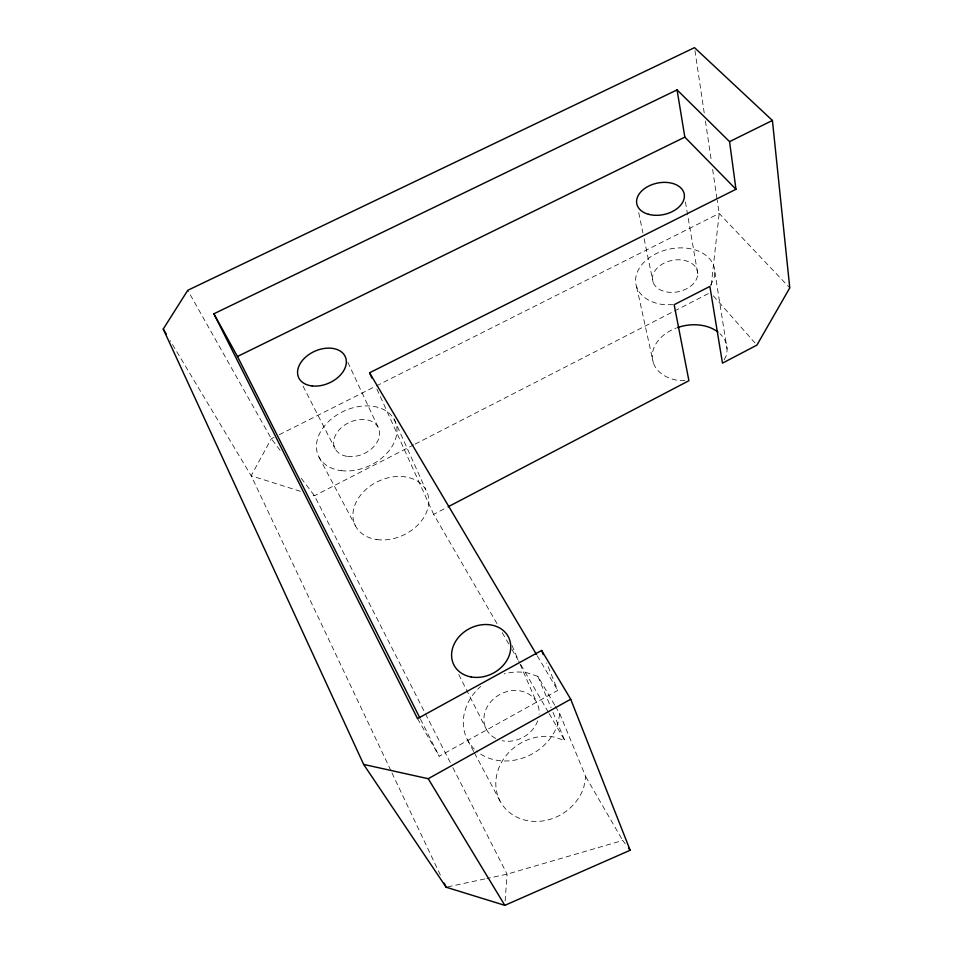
<?xml version="1.0" encoding="UTF-8"?>
<svg xmlns="http://www.w3.org/2000/svg" width="953" height="953" viewBox="0 0 953 953"><rect width="100%" height="100%" fill="white"/><g stroke="black" fill="none" stroke-linecap="round" stroke-linejoin="round"><path stroke-width="0.71" stroke-dasharray="4.76 3.57" d="M505.126 900.978L507.091 874.175L452.544 766.998M711.224 285.245L719.181 213.448L717.216 200.237M555.432 706.328L559.828 713.821L585.785 776.766L583.796 787.309A46.483 41.027 -31.3 0 1 526.997 820.581A46.483 41.027 -31.3 0 1 498.026 770.215A46.483 41.027 -31.3 0 1 554.968 737.217L564.831 740.624L551.632 709.163M559.828 713.821L557.553 724.864A49.973 42.682 -28.9 0 1 476.369 750.952M724.197 359.769L725.924 356.386A37.751 27.625 -11.3 0 0 719.991 333.764M710.497 285.257L713.583 279.503A40.062 27.947 -11.7 0 0 685.469 248.066A40.062 27.947 -11.7 0 0 637.009 272.856A40.062 27.947 -11.7 0 0 664.336 304.698L672.758 304.698M417.521 718.61L439.202 756.277L557.743 690.401L546.617 662.847M497.001 623.643L433.663 514.37L446.814 507.484M413.793 444.789L314.478 495.751L310.261 494.416M415.115 444.11L710.414 292.571M273.987 437.391L271.331 438.725L251.175 475.773L391.338 771.573M279.3 434.711L374.982 386.584M376.316 385.917L719.181 213.448L789.763 287.901M625.192 843.727L622.702 840.451L507.091 874.175L486.769 878.523M447.576 886.898L485.315 878.833M684.945 380.664L679.644 380.592A37.751 27.625 -11.3 0 1 652.293 357.613A37.751 27.625 -11.3 0 1 676.094 328.082M300.409 491.319L251.175 475.773L170.122 340.543M554.706 705.077L537.861 676.332L527.366 672.878A49.973 42.682 -28.9 0 0 504.244 673.831M713.32 295.847L754.979 342.925M280.134 450.364L271.331 438.725L187.765 290.296M301.267 478.299L314.478 495.751L451.865 765.676M537.254 655.819L557.743 690.401M502.219 632.637L508.926 644.204M511.916 649.35L517.872 659.631M520.85 664.777L548.428 712.344M549.178 713.63L564.831 740.624M585.785 776.766L622.702 840.451M467.554 739.969L473.772 751.667M474.475 752.965L500.051 801.056M318.945 457.011L355.529 525.996M303.042 386.132L335.134 448.768M420.44 719.086L439.202 756.277M458.738 674.51L486.447 729.474M391.969 772.919L440.393 875.104M347.845 362.331L377.996 426.98M376.888 388.979L433.663 514.37M393.946 418.867L425.717 489.52M511.975 645.431L519.516 662.859M520.1 664.205L536.348 701.742M537.861 676.332L551.06 707.793M636.687 287.044L653.353 362.855M638.724 212.638L642.918 232.949M644.121 238.762L653.127 282.291M685.421 201.941L697.739 273.702A22.896 15.963 -11.7 0 1 663.824 291.261A22.896 15.963 -11.7 0 1 663.717 263.326A22.896 15.963 -11.7 0 1 697.739 273.702M714.857 272.01L727.068 349.012M694.94 50.58L704.327 113.681M705.423 121.007L711.534 162.093M712.63 169.431L717.001 198.772M495.667 738.432A28.554 24.385 -28.8 0 1 499.622 694.594A28.554 24.385 -28.8 0 1 539.112 714.202M537.683 720.849A28.554 24.385 -28.8 0 1 502.124 740.707M474.26 749.022A49.973 42.682 -28.9 0 1 480.693 686.41M376.852 539.565A39.573 29.686 -25.5 0 0 428.409 496.775A39.573 29.686 -25.5 0 0 367.346 488.246A39.573 29.686 -25.5 0 0 376.852 539.565M347.666 456.427A24.063 17.237 -24.6 0 0 379.497 431.221A24.063 17.237 -24.6 0 0 342.794 426.444A24.063 17.237 -24.6 0 0 347.666 456.427M341.281 470.651A42.111 30.174 -24.6 0 0 396.651 426.265A42.111 30.174 -24.6 0 0 332.192 418.331A42.111 30.174 -24.6 0 0 341.281 470.651"/><path stroke-width="1.43" d="M372.004 378.186L369.561 372.79L735.966 189.278L729.557 141.628L677.059 89.88L213.877 313.799L417.521 718.61L541.614 650.458L570.716 699.216L630.159 850.255L504.816 905.35L446.123 887.207L363.653 764.425L163.237 329.059L187.765 290.296L694.499 47.65L772.418 120.459L789.763 287.901L756.908 345.117L722.469 363.141L709.878 286.412L674.164 304.698L688.912 380.712L448.136 506.793M363.653 764.425L428.219 778.708L570.716 699.216M729.557 141.628L772.418 120.459M213.877 313.799L237.476 356.482L684.838 137.125L735.966 189.278M628.504 848.075L630.159 850.255M428.219 778.708L504.816 905.35M163.237 329.059L166.298 334.158M369.561 372.79L536.503 654.544M237.476 356.482L419.773 717.764M444.217 883.169L446.123 887.207M541.614 650.458L543.281 654.592M677.059 89.88L684.838 137.125M677.392 327.618A37.751 27.625 -11.3 0 1 717.966 332.049M312.096 385.941A25.528 17.416 -23.9 0 0 346.201 359.889A25.528 17.416 -23.9 0 0 307.569 355.505A25.528 17.416 -23.9 0 0 312.096 385.941M648.457 214.294A24.23 16.058 -12 0 0 684.409 196.08A24.23 16.058 -12 0 0 648.588 186.133A24.23 16.058 -12 0 0 648.457 214.294M471.27 676.975A30.627 25.231 -27.1 0 0 510.284 642.179A30.627 25.231 -27.1 0 0 461.979 633.781A30.627 25.231 -27.1 0 0 471.27 676.975"/></g></svg>
